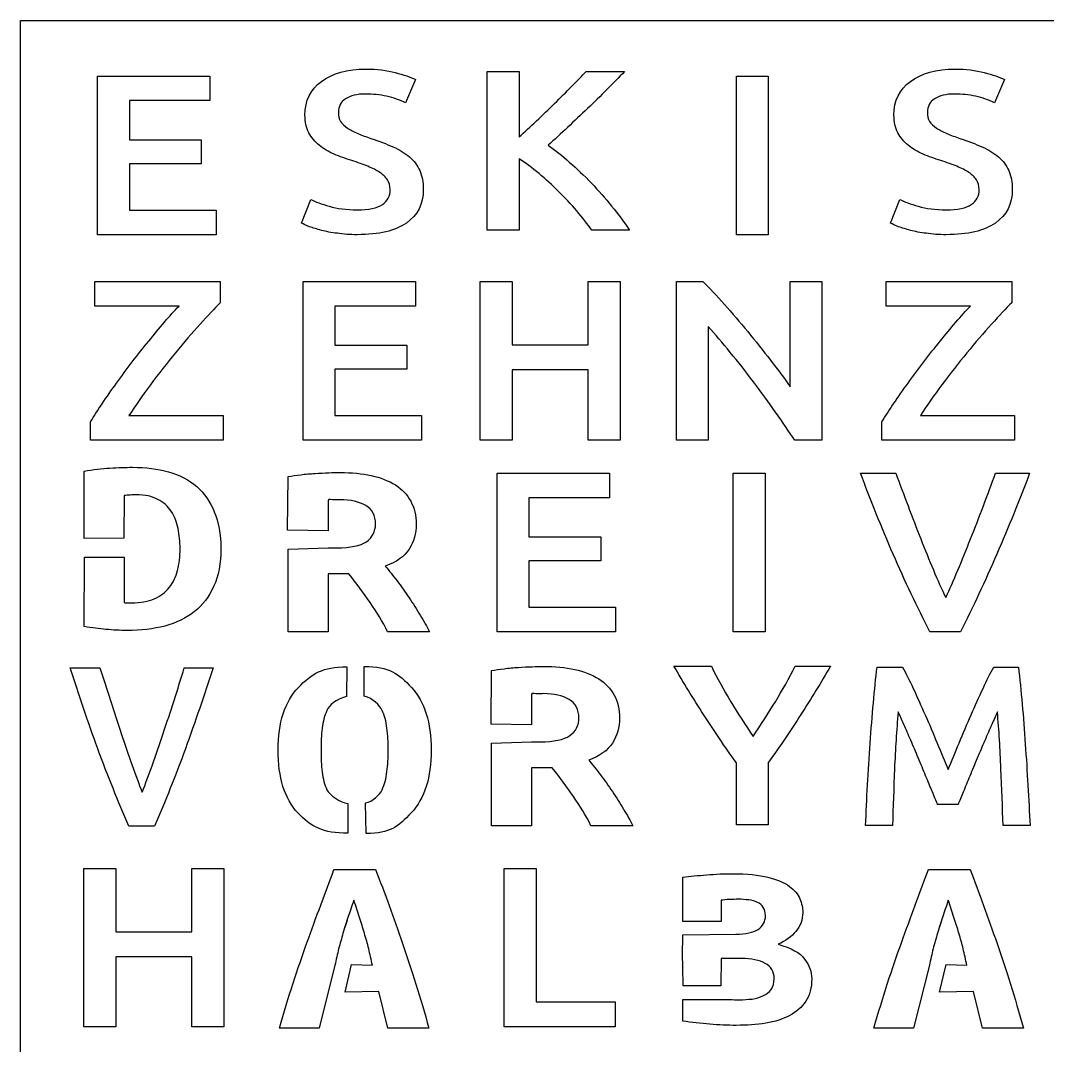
# Model space of a CAD drawing. Extents: x -3 to 1072, y -3 to 1068.
# Drawn here: x -3 to 489.4, y 576.7 to 1068.3 of the extents above; entities that cross this region are included whole.
import ezdxf

# ---------------------------------------------------------------- set-up
doc = ezdxf.new("R2010")
doc.units = 0
doc.layers.add('Ebene_1', color=7, linetype='CONTINUOUS')

msp = doc.modelspace()

# ---------------------------------------------------------------- linework, layer by layer
at = {"layer": 'Ebene_1', "color": 7}
for points in [[(-2.965584, 1068.275446), (1071.657688, 1068.275446), (1071.657688, -3.045266), (-2.965584, -3.045266)], [(33.925285, 965.561325), (33.925285, 1041.580685), (87.861224, 1041.580685), (87.861224, 1029.843206), (49.197034, 1029.843206), (49.197034, 1011.085179), (83.619072, 1011.085179), (83.619072, 999.567105), (49.197034, 999.567105), (49.197034, 977.298804), (90.770129, 977.298804), (90.770129, 965.561325)], [(340.237946, 1041.580685), (355.509695, 1041.580685), (355.509695, 965.561325), (340.237946, 965.561325)], [(158.487491, 977.518196)], [(440.862987, 977.518196)], [(132.489316, 867.076746), (132.489316, 943.096106), (186.425256, 943.096106), (186.425256, 931.358627), (147.761066, 931.358627), (147.761066, 912.600599), (182.183103, 912.600599), (182.183103, 901.082526), (147.761066, 901.082526), (147.761066, 878.814225), (189.33416, 878.814225), (189.33416, 867.076746)], [(269.156806, 943.096106), (284.428555, 943.096106), (284.428555, 867.076746), (269.156806, 867.076746), (269.156806, 900.753438), (232.674294, 900.753438), (232.674294, 867.076746), (217.402545, 867.076746), (217.402545, 943.096106), (232.674294, 943.096106), (232.674294, 912.710295), (269.156806, 912.710295)], [(225.49319, 775.140805), (225.49319, 851.160165), (279.42913, 851.160165), (279.42913, 839.422686), (240.76494, 839.422686), (240.76494, 820.664658), (275.186977, 820.664658), (275.186977, 809.146585), (240.76494, 809.146585), (240.76494, 786.878284), (282.338034, 786.878284), (282.338034, 775.140805)], [(338.737852, 851.160165), (354.009601, 851.160165), (354.009601, 775.140805), (338.737852, 775.140805)], [(348.241743, 724.918657)], [(79.170065, 661.633459), (94.441814, 661.633459), (94.441814, 585.614099), (79.170065, 585.614099), (79.170065, 619.290791), (42.687554, 619.290791), (42.687554, 585.614099), (27.415805, 585.614099), (27.415805, 661.633459), (42.687554, 661.633459), (42.687554, 631.247649), (79.170065, 631.247649)], [(282.040668, 597.57097), (282.040668, 585.614099), (228.953159, 585.614099), (228.953159, 661.633459), (244.224908, 661.633459), (244.224908, 597.57097)]]:
    msp.add_lwpolyline(points, close=True, dxfattribs=at)
for points in [[(236.03505, 1001.905043), (236.03505, 967.789566), (220.763301, 967.789566), (220.763301, 1043.808926), (236.03505, 1043.808926), (236.03505, 1012.435851)], [(268.275409, 1043.808926), (286.577267, 1043.808926)], [(186.364493, 1039.935244), (181.637523, 1028.746245)], [(468.739989, 1039.935244), (464.013019, 1028.746245)], [(131.701328, 971.155824), (136.185889, 982.454519)], [(414.076824, 971.155824), (418.561385, 982.454519)], [(289.001354, 967.789566), (270.941905, 967.789566)], [(73.013593, 931.358627), (32.652542, 931.358627), (32.652542, 943.096106), (92.769904, 943.096106), (92.769904, 932.894372)], [(326.617523, 921.485981), (326.617523, 867.076746), (311.588183, 867.076746), (311.588183, 943.096106), (324.072231, 943.096106)], [(366.008939, 892.635929), (366.008939, 943.096106), (381.159484, 943.096106), (381.159484, 867.076746), (368.190618, 867.076746)], [(452.452743, 931.358627), (412.091692, 931.358627), (412.091692, 943.096106), (472.209053, 943.096106), (472.209053, 932.894372)], [(49.015131, 878.814225), (94.103152, 878.814225), (94.103152, 867.076746), (30.592068, 867.076746), (30.592068, 875.742735)], [(428.45428, 878.814225), (473.542301, 878.814225), (473.542301, 867.076746), (410.031218, 867.076746), (410.031218, 875.742735)], [(46.759436, 840.425289), (46.576646, 819.946499), (27.518428, 819.915647), (27.518428, 852.14742)], [(144.454846, 838.077994), (144.454846, 823.526024), (125.083588, 823.797636), (125.265922, 849.554344)], [(399.743895, 851.160165), (416.591301, 851.160165)], [(464.467023, 851.160165), (480.829611, 851.160165)], [(154.439344, 802.922611), (144.454857, 802.922611), (144.454857, 775.090059), (125.265922, 775.090059), (125.265922, 814.738018), (144.454857, 815.374016)], [(144.454846, 815.37249), (148.667051, 815.37249)], [(27.518428, 777.609536), (27.701217, 810.909706), (46.759436, 810.940557), (46.759436, 789.087938)], [(48.480177, 788.964531), (50.200919, 788.964531)], [(193.12923, 775.090059), (173.004249, 775.090059)], [(447.619617, 775.140805), (432.95389, 775.140805)], [(153.401608, 758.32919), (153.303756, 744.003231)], [(161.792282, 744.220758), (161.830534, 758.437953)], [(310.304779, 758.595349), (328.243024, 758.595349)], [(368.361666, 758.595349), (385.330276, 758.595349)], [(20.854788, 757.879006), (35.093008, 757.879006)], [(75.554137, 757.879006), (89.382624, 757.879006)], [(241.954907, 745.072135), (241.954907, 730.520166), (222.58365, 730.791778), (222.765983, 756.548486)], [(407.680634, 758.159579), (419.884945, 758.159579)], [(463.590982, 758.159579), (475.482361, 758.159579)], [(251.939405, 709.916753), (241.954919, 709.916753), (241.954919, 682.084201), (222.765983, 682.084201), (222.765983, 721.73216), (241.954919, 722.368158)], [(241.954907, 722.366632), (246.167112, 722.366632)], [(355.514004, 712.413319), (355.514004, 682.575989), (340.242255, 682.575989), (340.242255, 712.193927)], [(153.983505, 692.791993), (153.973987, 678.466035)], [(162.674813, 678.357272), (162.44346, 693.118283)], [(446.484084, 692.232257), (436.678912, 692.232257)], [(61.315917, 681.859646), (48.921495, 681.859646)], [(290.629291, 682.084201), (270.50431, 682.084201)], [(415.086669, 682.140219), (402.152186, 682.140219)], [(481.01081, 682.140219), (468.076327, 682.140219)], [(147.303136, 661.095961), (167.232087, 661.095961)], [(432.304157, 661.095961), (452.233219, 661.095961)], [(314.538803, 648.760697), (314.538803, 657.380472)], [(332.864929, 646.365495), (332.98852, 636.133958), (314.52463, 636.20284)], [(314.525027, 629.737841), (340.014954, 630.073236)], [(192.812409, 585.076601), (173.180982, 585.076601), (168.868009, 602.638447), (152.670909, 602.334386), (155.74396, 615.468597)], [(155.74396, 615.468597), (165.744842, 615.164539)], [(342.69205, 618.380079), (332.860791, 618.380079), (332.7372, 605.266594), (314.662791, 605.359259)], [(477.813685, 585.076601), (458.182148, 585.076601), (453.86915, 602.638447), (437.671956, 602.334386), (440.745024, 615.468597)], [(440.745024, 615.468597), (450.745965, 615.164539)], [(147.749309, 615.16506), (140.164407, 585.076601), (121.127831, 585.076601)], [(314.662791, 605.359259), (314.5392, 614.282219)], [(432.750331, 615.16506), (425.165386, 585.076601), (406.128699, 585.076601)], [(314.538803, 588.422324), (314.538803, 598.759452)]]:
    msp.add_lwpolyline(points, dxfattribs=at)
at = {"layer": 'Ebene_1', "color": 1}
for points in [[(236.03505, 1001.905043), (236.03505, 967.789566), (220.763301, 967.789566), (220.763301, 1043.808926), (236.03505, 1043.808926), (236.03505, 1012.435851)], [(236.03505, 1001.905043), (236.03505, 967.789566), (220.763301, 967.789566), (220.763301, 1043.808926), (236.03505, 1043.808926), (236.03505, 1012.435851)], [(268.275409, 1043.808926), (286.577267, 1043.808926)], [(268.275409, 1043.808926), (286.577267, 1043.808926)], [(186.364493, 1039.935244), (181.637523, 1028.746245)], [(186.364493, 1039.935244), (181.637523, 1028.746245)], [(468.739989, 1039.935244), (464.013019, 1028.746245)], [(468.739989, 1039.935244), (464.013019, 1028.746245)], [(131.701328, 971.155824), (136.185889, 982.454519)], [(131.701328, 971.155824), (136.185889, 982.454519)], [(414.076824, 971.155824), (418.561385, 982.454519)], [(414.076824, 971.155824), (418.561385, 982.454519)], [(289.001354, 967.789566), (270.941905, 967.789566)], [(289.001354, 967.789566), (270.941905, 967.789566)], [(73.013593, 931.358627), (32.652542, 931.358627), (32.652542, 943.096106), (92.769904, 943.096106), (92.769904, 932.894372)], [(73.013593, 931.358627), (32.652542, 931.358627), (32.652542, 943.096106), (92.769904, 943.096106), (92.769904, 932.894372)], [(326.617523, 921.485981), (326.617523, 867.076746), (311.588183, 867.076746), (311.588183, 943.096106), (324.072231, 943.096106)], [(326.617523, 921.485981), (326.617523, 867.076746), (311.588183, 867.076746), (311.588183, 943.096106), (324.072231, 943.096106)], [(366.008939, 892.635929), (366.008939, 943.096106), (381.159484, 943.096106), (381.159484, 867.076746), (368.190618, 867.076746)], [(366.008939, 892.635929), (366.008939, 943.096106), (381.159484, 943.096106), (381.159484, 867.076746), (368.190618, 867.076746)], [(452.452743, 931.358627), (412.091692, 931.358627), (412.091692, 943.096106), (472.209053, 943.096106), (472.209053, 932.894372)], [(452.452743, 931.358627), (412.091692, 931.358627), (412.091692, 943.096106), (472.209053, 943.096106), (472.209053, 932.894372)], [(49.015131, 878.814225), (94.103152, 878.814225), (94.103152, 867.076746), (30.592068, 867.076746), (30.592068, 875.742735)], [(49.015131, 878.814225), (94.103152, 878.814225), (94.103152, 867.076746), (30.592068, 867.076746), (30.592068, 875.742735)], [(428.45428, 878.814225), (473.542301, 878.814225), (473.542301, 867.076746), (410.031218, 867.076746), (410.031218, 875.742735)], [(428.45428, 878.814225), (473.542301, 878.814225), (473.542301, 867.076746), (410.031218, 867.076746), (410.031218, 875.742735)], [(46.759436, 840.425289), (46.576646, 819.946499), (27.518428, 819.915647), (27.518428, 852.14742)], [(46.759436, 840.425289), (46.576646, 819.946499), (27.518428, 819.915647), (27.518428, 852.14742)], [(144.454846, 838.077994), (144.454846, 823.526024), (125.083588, 823.797636), (125.265922, 849.554344)], [(144.454846, 838.077994), (144.454846, 823.526024), (125.083588, 823.797636), (125.265922, 849.554344)], [(399.743895, 851.160165), (416.591301, 851.160165)], [(399.743895, 851.160165), (416.591301, 851.160165)], [(464.467023, 851.160165), (480.829611, 851.160165)], [(464.467023, 851.160165), (480.829611, 851.160165)], [(154.439344, 802.922611), (144.454857, 802.922611), (144.454857, 775.090059), (125.265922, 775.090059), (125.265922, 814.738018), (144.454857, 815.374016)], [(154.439344, 802.922611), (144.454857, 802.922611), (144.454857, 775.090059), (125.265922, 775.090059), (125.265922, 814.738018), (144.454857, 815.374016)], [(144.454846, 815.37249), (148.667051, 815.37249)], [(144.454846, 815.37249), (148.667051, 815.37249)], [(27.518428, 777.609536), (27.701217, 810.909706), (46.759436, 810.940557), (46.759436, 789.087938)], [(27.518428, 777.609536), (27.701217, 810.909706), (46.759436, 810.940557), (46.759436, 789.087938)], [(48.480177, 788.964531), (50.200919, 788.964531)], [(48.480177, 788.964531), (50.200919, 788.964531)], [(193.12923, 775.090059), (173.004249, 775.090059)], [(193.12923, 775.090059), (173.004249, 775.090059)], [(447.619617, 775.140805), (432.95389, 775.140805)], [(447.619617, 775.140805), (432.95389, 775.140805)], [(153.401608, 758.32919), (153.303756, 744.003231)], [(153.401608, 758.32919), (153.303756, 744.003231)], [(161.792282, 744.220758), (161.830534, 758.437953)], [(161.792282, 744.220758), (161.830534, 758.437953)], [(310.304779, 758.595349), (328.243024, 758.595349)], [(310.304779, 758.595349), (328.243024, 758.595349)], [(368.361666, 758.595349), (385.330276, 758.595349)], [(368.361666, 758.595349), (385.330276, 758.595349)], [(20.854788, 757.879006), (35.093008, 757.879006)], [(20.854788, 757.879006), (35.093008, 757.879006)], [(75.554137, 757.879006), (89.382624, 757.879006)], [(75.554137, 757.879006), (89.382624, 757.879006)], [(241.954907, 745.072135), (241.954907, 730.520166), (222.58365, 730.791778), (222.765983, 756.548486)], [(241.954907, 745.072135), (241.954907, 730.520166), (222.58365, 730.791778), (222.765983, 756.548486)], [(407.680634, 758.159579), (419.884945, 758.159579)], [(407.680634, 758.159579), (419.884945, 758.159579)], [(463.590982, 758.159579), (475.482361, 758.159579)], [(463.590982, 758.159579), (475.482361, 758.159579)], [(251.939405, 709.916753), (241.954919, 709.916753), (241.954919, 682.084201), (222.765983, 682.084201), (222.765983, 721.73216), (241.954919, 722.368158)], [(251.939405, 709.916753), (241.954919, 709.916753), (241.954919, 682.084201), (222.765983, 682.084201), (222.765983, 721.73216), (241.954919, 722.368158)], [(241.954907, 722.366632), (246.167112, 722.366632)], [(241.954907, 722.366632), (246.167112, 722.366632)], [(355.514004, 712.413319), (355.514004, 682.575989), (340.242255, 682.575989), (340.242255, 712.193927)], [(355.514004, 712.413319), (355.514004, 682.575989), (340.242255, 682.575989), (340.242255, 712.193927)], [(153.983505, 692.791993), (153.973987, 678.466035)], [(153.983505, 692.791993), (153.973987, 678.466035)], [(162.674813, 678.357272), (162.44346, 693.118283)], [(162.674813, 678.357272), (162.44346, 693.118283)], [(446.484084, 692.232257), (436.678912, 692.232257)], [(446.484084, 692.232257), (436.678912, 692.232257)], [(61.315917, 681.859646), (48.921495, 681.859646)], [(61.315917, 681.859646), (48.921495, 681.859646)], [(290.629291, 682.084201), (270.50431, 682.084201)], [(290.629291, 682.084201), (270.50431, 682.084201)], [(415.086669, 682.140219), (402.152186, 682.140219)], [(415.086669, 682.140219), (402.152186, 682.140219)], [(481.01081, 682.140219), (468.076327, 682.140219)], [(481.01081, 682.140219), (468.076327, 682.140219)], [(147.303136, 661.095961), (167.232087, 661.095961)], [(147.303136, 661.095961), (167.232087, 661.095961)], [(432.304157, 661.095961), (452.233219, 661.095961)], [(432.304157, 661.095961), (452.233219, 661.095961)], [(314.538803, 648.760697), (314.538803, 657.380472)], [(314.538803, 648.760697), (314.538803, 657.380472)], [(332.864929, 646.365495), (332.98852, 636.133958), (314.52463, 636.20284)], [(332.864929, 646.365495), (332.98852, 636.133958), (314.52463, 636.20284)], [(153.995672, 638.130022), (151.616109, 630.515772)], [(153.995672, 638.130022), (151.616109, 630.515772)], [(438.996728, 638.130022), (436.617156, 630.515772)], [(438.996728, 638.130022), (436.617156, 630.515772)], [(314.525027, 629.737841), (340.014954, 630.073236)], [(314.525027, 629.737841), (340.014954, 630.073236)], [(192.812409, 585.076601), (173.180982, 585.076601), (168.868009, 602.638447), (152.670909, 602.334386), (155.74396, 615.468597), (165.744842, 615.164539)], [(192.812409, 585.076601), (173.180982, 585.076601), (168.868009, 602.638447), (152.670909, 602.334386), (155.74396, 615.468597), (165.744842, 615.164539)], [(342.69205, 618.380079), (332.860791, 618.380079), (332.7372, 605.266594), (314.662791, 605.359259)], [(342.69205, 618.380079), (332.860791, 618.380079), (332.7372, 605.266594), (314.662791, 605.359259)], [(477.813685, 585.076601), (458.182148, 585.076601), (453.86915, 602.638447), (437.671956, 602.334386), (440.745024, 615.468597)], [(477.813685, 585.076601), (458.182148, 585.076601), (453.86915, 602.638447), (437.671956, 602.334386), (440.745024, 615.468597)], [(440.745024, 615.468597), (450.745965, 615.164539)], [(440.745024, 615.468597), (450.745965, 615.164539)], [(147.749309, 615.16506), (140.164407, 585.076601), (121.127831, 585.076601)], [(147.749309, 615.16506), (140.164407, 585.076601), (121.127831, 585.076601)], [(314.662791, 605.359259), (314.5392, 614.282219)], [(314.662791, 605.359259), (314.5392, 614.282219)], [(432.750331, 615.16506), (425.165386, 585.076601), (406.128699, 585.076601)], [(432.750331, 615.16506), (425.165386, 585.076601), (406.128699, 585.076601)], [(314.538803, 588.422324), (314.538803, 598.759452)], [(314.538803, 588.422324), (314.538803, 598.759452)]]:
    msp.add_lwpolyline(points, dxfattribs=at)
for points in [[(33.925285, 965.561325), (33.925285, 1041.580685), (87.861224, 1041.580685), (87.861224, 1029.843206), (49.197034, 1029.843206), (49.197034, 1011.085179), (83.619072, 1011.085179), (83.619072, 999.567105), (49.197034, 999.567105), (49.197034, 977.298804), (90.770129, 977.298804), (90.770129, 965.561325)], [(33.925285, 965.561325), (33.925285, 1041.580685), (87.861224, 1041.580685), (87.861224, 1029.843206), (49.197034, 1029.843206), (49.197034, 1011.085179), (83.619072, 1011.085179), (83.619072, 999.567105), (49.197034, 999.567105), (49.197034, 977.298804), (90.770129, 977.298804), (90.770129, 965.561325)], [(340.237946, 1041.580685), (355.509695, 1041.580685), (355.509695, 965.561325), (340.237946, 965.561325)], [(340.237946, 1041.580685), (355.509695, 1041.580685), (355.509695, 965.561325), (340.237946, 965.561325)], [(158.487491, 977.518196)], [(158.487491, 977.518196)], [(440.862987, 977.518196)], [(440.862987, 977.518196)], [(132.489316, 867.076746), (132.489316, 943.096106), (186.425256, 943.096106), (186.425256, 931.358627), (147.761066, 931.358627), (147.761066, 912.600599), (182.183103, 912.600599), (182.183103, 901.082526), (147.761066, 901.082526), (147.761066, 878.814225), (189.33416, 878.814225), (189.33416, 867.076746)], [(132.489316, 867.076746), (132.489316, 943.096106), (186.425256, 943.096106), (186.425256, 931.358627), (147.761066, 931.358627), (147.761066, 912.600599), (182.183103, 912.600599), (182.183103, 901.082526), (147.761066, 901.082526), (147.761066, 878.814225), (189.33416, 878.814225), (189.33416, 867.076746)], [(269.156806, 943.096106), (284.428555, 943.096106), (284.428555, 867.076746), (269.156806, 867.076746), (269.156806, 900.753438), (232.674294, 900.753438), (232.674294, 867.076746), (217.402545, 867.076746), (217.402545, 943.096106), (232.674294, 943.096106), (232.674294, 912.710295), (269.156806, 912.710295)], [(269.156806, 943.096106), (284.428555, 943.096106), (284.428555, 867.076746), (269.156806, 867.076746), (269.156806, 900.753438), (232.674294, 900.753438), (232.674294, 867.076746), (217.402545, 867.076746), (217.402545, 943.096106), (232.674294, 943.096106), (232.674294, 912.710295), (269.156806, 912.710295)], [(225.49319, 775.140805), (225.49319, 851.160165), (279.42913, 851.160165), (279.42913, 839.422686), (240.76494, 839.422686), (240.76494, 820.664658), (275.186977, 820.664658), (275.186977, 809.146585), (240.76494, 809.146585), (240.76494, 786.878284), (282.338034, 786.878284), (282.338034, 775.140805)], [(225.49319, 775.140805), (225.49319, 851.160165), (279.42913, 851.160165), (279.42913, 839.422686), (240.76494, 839.422686), (240.76494, 820.664658), (275.186977, 820.664658), (275.186977, 809.146585), (240.76494, 809.146585), (240.76494, 786.878284), (282.338034, 786.878284), (282.338034, 775.140805)], [(338.737852, 851.160165), (354.009601, 851.160165), (354.009601, 775.140805), (338.737852, 775.140805)], [(338.737852, 851.160165), (354.009601, 851.160165), (354.009601, 775.140805), (338.737852, 775.140805)], [(348.241743, 724.918657)], [(348.241743, 724.918657)], [(79.170065, 661.633459), (94.441814, 661.633459), (94.441814, 585.614099), (79.170065, 585.614099), (79.170065, 619.290791), (42.687554, 619.290791), (42.687554, 585.614099), (27.415805, 585.614099), (27.415805, 661.633459), (42.687554, 661.633459), (42.687554, 631.247649), (79.170065, 631.247649)], [(79.170065, 661.633459), (94.441814, 661.633459), (94.441814, 585.614099), (79.170065, 585.614099), (79.170065, 619.290791), (42.687554, 619.290791), (42.687554, 585.614099), (27.415805, 585.614099), (27.415805, 661.633459), (42.687554, 661.633459), (42.687554, 631.247649), (79.170065, 631.247649)], [(282.040668, 597.57097), (282.040668, 585.614099), (228.953159, 585.614099), (228.953159, 661.633459), (244.224908, 661.633459), (244.224908, 597.57097)], [(282.040668, 597.57097), (282.040668, 585.614099), (228.953159, 585.614099), (228.953159, 661.633459), (244.224908, 661.633459), (244.224908, 597.57097)]]:
    msp.add_lwpolyline(points, close=True, dxfattribs=at)
at = {"layer": 'Ebene_1', "color": 7}
for points in [[(141.276472, 1039.057675), (146.528661, 1043.006734), (153.679718, 1044.981263), (162.729644, 1044.981263)], [(162.729644, 1044.981263), (167.981832, 1044.981263), (172.627999, 1044.432783), (176.668145, 1043.335822)], [(261.245556, 1036.678682), (263.831249, 1039.311387), (266.174533, 1041.688136), (268.275409, 1043.808926)], [(286.577267, 1043.808926), (283.910771, 1041.029959), (281.082669, 1038.141296), (278.092962, 1035.142937)], [(423.651968, 1039.057675), (428.904157, 1043.006734), (436.055214, 1044.981263), (445.10514, 1044.981263)], [(445.10514, 1044.981263), (450.357328, 1044.981263), (455.003496, 1044.432783), (459.043641, 1043.335822)], [(133.398189, 1022.932354), (133.398189, 1029.80664), (136.024283, 1035.181748), (141.276472, 1039.057675)], [(176.668145, 1043.335822), (180.789093, 1042.311992), (184.021209, 1041.178466), (186.364493, 1039.935244)], [(415.773685, 1022.932354), (415.773685, 1029.80664), (418.399779, 1035.181748), (423.651968, 1039.057675)], [(459.043641, 1043.335822), (463.164589, 1042.311992), (466.396705, 1041.178466), (468.739989, 1039.935244)], [(253.00366, 1028.451477), (255.912564, 1031.303575), (258.659863, 1034.045976), (261.245556, 1036.678682)], [(278.092962, 1035.142937), (275.103254, 1032.144578), (272.032744, 1029.109653), (268.881431, 1026.038163)], [(152.790886, 1030.720774), (150.528405, 1029.185029), (149.397164, 1027.027673), (149.397164, 1024.248706)], [(162.487235, 1033.024392), (158.366287, 1033.024392), (155.13417, 1032.256519), (152.790886, 1030.720774)], [(172.547197, 1031.927431), (169.31508, 1032.658738), (165.96176, 1033.024392), (162.487235, 1033.024392)], [(181.637523, 1028.746245), (178.890225, 1030.135729), (175.860116, 1031.196124), (172.547197, 1031.927431)], [(435.166382, 1030.720774), (432.903901, 1029.185029), (431.77266, 1027.027673), (431.77266, 1024.248706)], [(444.862731, 1033.024392), (440.741783, 1033.024392), (437.509667, 1032.256519), (435.166382, 1030.720774)], [(454.922693, 1031.927431), (451.690576, 1032.658738), (448.337256, 1033.024392), (444.862731, 1033.024392)], [(464.013019, 1028.746245), (461.265721, 1030.135729), (458.235612, 1031.196124), (454.922693, 1031.927431)], [(149.397164, 1024.248706), (149.397164, 1022.5667), (149.760777, 1021.104086), (150.488003, 1019.860864)], [(244.39815, 1020.114576), (247.307055, 1022.893543), (250.175558, 1025.67251), (253.00366, 1028.451477)], [(268.881431, 1026.038163), (265.730117, 1023.039804), (262.538403, 1020.041445), (259.306286, 1017.043086)], [(431.77266, 1024.248706), (431.77266, 1022.5667), (432.136273, 1021.104086), (432.8635, 1019.860864)], [(135.216254, 1014.485757), (134.004211, 1016.825939), (133.398189, 1019.641472), (133.398189, 1022.932354)], [(150.488003, 1019.860864), (151.296032, 1018.690772), (152.386872, 1017.630377), (153.760521, 1016.679678)], [(236.03505, 1012.435851), (238.701546, 1014.849165), (241.489246, 1017.40874), (244.39815, 1020.114576)], [(417.59175, 1014.485757), (416.379707, 1016.825939), (415.773685, 1019.641472), (415.773685, 1022.932354)], [(432.8635, 1019.860864), (433.671529, 1018.690772), (434.762368, 1017.630377), (436.136017, 1016.679678)], [(140.185633, 1008.452473), (138.16556, 1010.134479), (136.509101, 1012.145574), (135.216254, 1014.485757)], [(153.760521, 1016.679678), (155.214973, 1015.728979), (156.871433, 1014.85141), (158.7299, 1014.046972)], [(259.306286, 1017.043086), (256.154973, 1014.044727), (253.044061, 1011.192629), (249.973551, 1008.486793)], [(422.561129, 1008.452473), (420.541056, 1010.134479), (418.884597, 1012.145574), (417.59175, 1014.485757)], [(436.136017, 1016.679678), (437.590469, 1015.728979), (439.246929, 1014.85141), (441.105396, 1014.046972)], [(158.7299, 1014.046972), (160.66917, 1013.242534), (162.770045, 1012.474662), (165.032526, 1011.743355)], [(165.032526, 1011.743355), (168.991869, 1010.427002), (172.506795, 1009.074084), (175.577306, 1007.6846)], [(441.105396, 1014.046972), (443.044666, 1013.242534), (445.145541, 1012.474662), (447.408022, 1011.743355)], [(447.408022, 1011.743355), (451.367365, 1010.427002), (454.882291, 1009.074084), (457.952802, 1007.6846)], [(147.33669, 1004.17434), (144.670194, 1005.344422), (142.286509, 1006.770467), (140.185633, 1008.452473)], [(175.577306, 1007.6846), (178.728619, 1006.368257), (181.354713, 1004.759386), (183.455589, 1002.857987)], [(249.973551, 1008.486793), (253.367273, 1006.146619), (256.801396, 1003.404222), (260.275921, 1000.259602)], [(429.712186, 1004.17434), (427.04569, 1005.344422), (424.662005, 1006.770467), (422.561129, 1008.452473)], [(457.952802, 1007.6846), (461.104115, 1006.368257), (463.730209, 1004.759386), (465.831085, 1002.857987)], [(155.820995, 1001.10285), (152.912091, 1002.053549), (150.083989, 1003.077379), (147.33669, 1004.17434)], [(163.578074, 998.360449), (161.315593, 999.311148), (158.7299, 1000.225282), (155.820995, 1001.10285)], [(183.455589, 1002.857987), (185.637267, 1001.02972), (187.293727, 998.835798), (188.424967, 996.276223)], [(245.610194, 994.884494), (242.378078, 997.590331), (239.186363, 999.930513), (236.03505, 1001.905043)], [(260.275921, 1000.259602), (263.831249, 997.188112), (267.305774, 993.860664), (270.699496, 990.27726)], [(438.196491, 1001.10285), (435.287587, 1002.053549), (432.459485, 1003.077379), (429.712186, 1004.17434)], [(445.95357, 998.360449), (443.691089, 999.311148), (441.105396, 1000.225282), (438.196491, 1001.10285)], [(465.831085, 1002.857987), (468.012763, 1001.02972), (469.669223, 998.835798), (470.800464, 996.276223)], [(169.274679, 995.398655), (167.739424, 996.495615), (165.840555, 997.48288), (163.578074, 998.360449)], [(172.91081, 991.888381), (172.102781, 993.204733), (170.890737, 994.374825), (169.274679, 995.398655)], [(188.424967, 996.276223), (189.556208, 993.789779), (190.121828, 990.754855), (190.121828, 987.17145)], [(254.94293, 986.328201), (251.953222, 989.32656), (248.84231, 992.178658), (245.610194, 994.884494)], [(451.650175, 995.398655), (450.11492, 996.495615), (448.216052, 997.48288), (445.95357, 998.360449)], [(455.286306, 991.888381), (454.478277, 993.204733), (453.266233, 994.374825), (451.650175, 995.398655)], [(470.800464, 996.276223), (471.931704, 993.789779), (472.497325, 990.754855), (472.497325, 987.17145)], [(174.244058, 987.17145), (174.244058, 988.999718), (173.799642, 990.572028), (172.91081, 991.888381)], [(270.699496, 990.27726), (274.093218, 986.766986), (277.325334, 983.073885), (280.395845, 979.197957)], [(456.619554, 987.17145), (456.619554, 988.999718), (456.175138, 990.572028), (455.286306, 991.888381)], [(170.486722, 980.041206), (172.991613, 981.723212), (174.244058, 984.09996), (174.244058, 987.17145)], [(190.121828, 987.17145), (190.121828, 980.297163), (187.414931, 974.958621), (182.001136, 971.155824)], [(263.669643, 977.004036), (260.922345, 980.221787), (258.01344, 983.329842), (254.94293, 986.328201)], [(452.862219, 980.041206), (455.367109, 981.723212), (456.619554, 984.09996), (456.619554, 987.17145)], [(472.497325, 987.17145), (472.497325, 980.297163), (469.790427, 974.958621), (464.376633, 971.155824)], [(136.185889, 982.454519), (138.367568, 981.357558), (141.316874, 980.260598), (145.033807, 979.163637)], [(158.487491, 977.518196), (163.982089, 977.518196), (167.981832, 978.359199), (170.486722, 980.041206)], [(418.561385, 982.454519), (420.743064, 981.357558), (423.69237, 980.260598), (427.409303, 979.163637)], [(440.862987, 977.518196), (446.357585, 977.518196), (450.357328, 978.359199), (452.862219, 980.041206)], [(145.033807, 979.163637), (148.750741, 978.066676), (153.235302, 977.518196), (158.487491, 977.518196)], [(270.941905, 967.789566), (268.841029, 970.714795), (266.416942, 973.786284), (263.669643, 977.004036)], [(280.395845, 979.197957), (283.547158, 975.39516), (286.415661, 971.592363), (289.001354, 967.789566)], [(427.409303, 979.163637), (431.126237, 978.066676), (435.610798, 977.518196), (440.862987, 977.518196)], [(135.579867, 969.400687), (133.963809, 970.058864), (132.670963, 970.643909), (131.701328, 971.155824)], [(182.001136, 971.155824), (176.668145, 967.426158), (168.830263, 965.561325), (158.487491, 965.561325)], [(417.955364, 969.400687), (416.339305, 970.058864), (415.046459, 970.643909), (414.076824, 971.155824)], [(464.376633, 971.155824), (459.043641, 967.426158), (451.205759, 965.561325), (440.862987, 965.561325)], [(141.276472, 967.64555), (139.094794, 968.230596), (137.195926, 968.815641), (135.579867, 969.400687)], [(148.912347, 966.219501), (146.084245, 966.585155), (143.538954, 967.060504), (141.276472, 967.64555)], [(158.487491, 965.561325), (155.012966, 965.561325), (151.821251, 965.780717), (148.912347, 966.219501)], [(423.651968, 967.64555), (421.47029, 968.230596), (419.571422, 968.815641), (417.955364, 969.400687)], [(431.287843, 966.219501), (428.459741, 966.585155), (425.91445, 967.060504), (423.651968, 967.64555)], [(440.862987, 965.561325), (437.388462, 965.561325), (434.196747, 965.780717), (431.287843, 966.219501)], [(324.072231, 943.096106), (327.304348, 940.024616), (330.778873, 936.36808), (334.495806, 932.126499)], [(65.983741, 923.570206), (68.488631, 926.495434), (70.831915, 929.091575), (73.013593, 931.358627)], [(92.769904, 932.894372), (90.103408, 930.261666), (86.871292, 926.824523), (83.073555, 922.582941)], [(334.495806, 932.126499), (338.21274, 927.958049), (341.929673, 923.606771), (345.646607, 919.072667)], [(445.42289, 923.570206), (447.92778, 926.495434), (450.271065, 929.091575), (452.452743, 931.358627)], [(472.209053, 932.894372), (469.542557, 930.261666), (466.310441, 926.824523), (462.512705, 922.582941)], [(58.46907, 914.465432), (61.054763, 917.683184), (63.559653, 920.718108), (65.983741, 923.570206)], [(83.073555, 922.582941), (79.275819, 918.414491), (75.356878, 913.843821), (71.316732, 908.870933)], [(337.283506, 909.090325), (333.566573, 913.69756), (330.011245, 917.829445), (326.617523, 921.485981)], [(437.90822, 914.465432), (440.493913, 917.683184), (442.998803, 920.718108), (445.42289, 923.570206)], [(462.512705, 922.582941), (458.714968, 918.414491), (454.796027, 913.843821), (450.755882, 908.870933)], [(345.646607, 919.072667), (349.444344, 914.538563), (353.080474, 909.967898), (356.554999, 905.360673)], [(50.590787, 904.5928), (53.257283, 908.029935), (55.883377, 911.320812), (58.46907, 914.465432)], [(430.029937, 904.5928), (432.696433, 908.029935), (435.322527, 911.320812), (437.90822, 914.465432)], [(71.316732, 908.870933), (67.276587, 903.971185), (63.276843, 898.888605), (59.317501, 893.623194)], [(348.434307, 894.939546), (344.798177, 899.839304), (341.081243, 904.55623), (337.283506, 909.090325)], [(450.755882, 908.870933), (446.715737, 903.971185), (442.715993, 898.888605), (438.756651, 893.623194)], [(43.076117, 894.391066), (45.500204, 897.755079), (48.005094, 901.155657), (50.590787, 904.5928)], [(356.554999, 905.360673), (360.110327, 900.826569), (363.26164, 896.584987), (366.008939, 892.635929)], [(422.515267, 894.391066), (424.939354, 897.755079), (427.444244, 901.155657), (430.029937, 904.5928)], [(36.167469, 884.51842), (38.349147, 887.736171), (40.65203, 891.027053), (43.076117, 894.391066)], [(59.317501, 893.623194), (55.438961, 888.430913), (52.004838, 883.49459), (49.015131, 878.814225)], [(358.979086, 880.459666), (355.585364, 885.286293), (352.070438, 890.11292), (348.434307, 894.939546)], [(415.606618, 884.51842), (417.788297, 887.736171), (420.091179, 891.027053), (422.515267, 894.391066)], [(438.756651, 893.623194), (434.878111, 888.430913), (431.443988, 883.49459), (428.45428, 878.814225)], [(30.592068, 875.742735), (32.208126, 878.448571), (34.066593, 881.3738), (36.167469, 884.51842)], [(410.031218, 875.742735), (411.647276, 878.448571), (413.505743, 881.3738), (415.606618, 884.51842)], [(368.190618, 867.076746), (365.443319, 871.245196), (362.372808, 875.70617), (358.979086, 880.459666)], [(27.518428, 852.14742), (31.898497, 852.887862), (36.017847, 853.381491), (39.876481, 853.628305)], [(39.876481, 853.628305), (43.735115, 853.875119), (47.333029, 853.998526), (50.670224, 853.998526)], [(50.670224, 853.998526), (57.031755, 853.998526), (62.819704, 853.258084), (68.034071, 851.777199)], [(68.034071, 851.777199), (73.352727, 850.296313), (77.837085, 847.951579), (81.487142, 844.742994)], [(125.265922, 849.554344), (127.138013, 849.879973), (129.166112, 850.164707), (131.350219, 850.408852)], [(131.350219, 850.408852), (133.638331, 850.735396), (135.92644, 850.936816), (138.214553, 851.019215)], [(138.214553, 851.019215), (140.502666, 851.180961), (142.686772, 851.303034), (144.766873, 851.385433)], [(144.766873, 851.385433), (146.846973, 851.467832), (148.667063, 851.507505), (150.227139, 851.507505)], [(150.227139, 851.507505), (155.739406, 851.507505), (160.731649, 851.019215), (165.203869, 850.042634)], [(165.203869, 850.042634), (169.676088, 849.066053), (173.524273, 847.560593), (176.748431, 845.525948)], [(415.379258, 812.327771), (409.803857, 825.271898), (404.59207, 838.216029), (399.743895, 851.160165)], [(416.591301, 851.160165), (418.530571, 846.041015), (420.510242, 840.812169), (422.530315, 835.473627)], [(458.649213, 835.473627), (460.669286, 840.812169), (462.608556, 846.041015), (464.467023, 851.160165)], [(480.829611, 851.160165), (475.900634, 838.216029), (470.648445, 825.271898), (465.073044, 812.327771)], [(81.487142, 844.742994), (85.137198, 841.616784), (87.952957, 837.585383), (89.934419, 832.649099)], [(176.748431, 845.525948), (179.97259, 843.491303), (182.416706, 840.887189), (184.080789, 837.713302)], [(49.575195, 840.672103), (48.53232, 840.672103), (47.593733, 840.588803), (46.759436, 840.425289)], [(52.390954, 840.79551), (51.556656, 840.79551), (50.61807, 840.755403), (49.575195, 840.672103)], [(62.871834, 838.574182), (60.160364, 840.055067), (56.666734, 840.79551), (52.390954, 840.79551)], [(69.285508, 832.897456), (67.721197, 835.283224), (65.583305, 837.175671), (62.871834, 838.574182)], [(147.574998, 838.322139), (146.534946, 838.322139), (144.454846, 838.954475), (144.454846, 838.077994)], [(150.227127, 838.444212), (149.49909, 838.444212), (148.61505, 838.404538), (147.574998, 838.322139)], [(162.551728, 835.636542), (159.431576, 837.50822), (155.323377, 838.444212), (150.227127, 838.444212)], [(184.080789, 837.713302), (185.848874, 834.620898), (186.732918, 830.95872), (186.732918, 826.726768)], [(72.57056, 824.629181), (71.944835, 827.755391), (70.849818, 830.511688), (69.285508, 832.897456)], [(89.934419, 832.649099), (92.020165, 827.79519), (93.06304, 821.912682), (93.06304, 815.001885)], [(167.231956, 826.847315), (167.231956, 830.835121), (165.67188, 833.764864), (162.551728, 835.636542)], [(422.530315, 835.473627), (424.550387, 830.135085), (426.57046, 824.869674), (428.590533, 819.677394)], [(452.467791, 819.677394), (454.568667, 824.869674), (456.629141, 830.135085), (458.649213, 835.473627)], [(73.509146, 815.003427), (73.509146, 818.294386), (73.196284, 821.50297), (72.57056, 824.629181)], [(162.863743, 818.302233), (165.775886, 820.336878), (167.231956, 823.185137), (167.231956, 826.847315)], [(186.732918, 826.726768), (186.732918, 822.332154), (185.588864, 818.344348), (183.300751, 814.763653)], [(148.667051, 815.37249), (155.21937, 815.37249), (159.9516, 816.349071), (162.863743, 818.302233)], [(428.590533, 819.677394), (430.610605, 814.558253), (432.630678, 809.585369), (434.650751, 804.758742)], [(446.407573, 804.649046), (448.427646, 809.475673), (450.447718, 814.485122), (452.467791, 819.677394)], [(72.257698, 804.513825), (73.091995, 807.722409), (73.509146, 811.21884), (73.509146, 815.003427)], [(93.06304, 815.001885), (93.06304, 807.926648), (91.91588, 801.8797), (89.621556, 796.861042)], [(183.300751, 814.763653), (181.012638, 811.182959), (177.216454, 808.456467), (171.912196, 806.584789)], [(432.95389, 775.140805), (426.893672, 786.98798), (421.035461, 799.383635), (415.379258, 812.327771)], [(465.073044, 812.327771), (459.497644, 799.383635), (453.679835, 786.98798), (447.619617, 775.140805)], [(68.346921, 796.368956), (70.224094, 798.672658), (71.527685, 801.387614), (72.257698, 804.513825)], [(164.579838, 789.128408), (161.459686, 793.685683), (158.07952, 798.283853), (154.439344, 802.922611)], [(171.912196, 806.584789), (173.680281, 804.468966), (175.552372, 802.108692), (177.528469, 799.504579)], [(434.650751, 804.758742), (436.670823, 799.932115), (438.650494, 795.507707), (440.589764, 791.485518)], [(440.589764, 791.485518), (442.448231, 795.507707), (444.387501, 799.89555), (446.407573, 804.649046)], [(177.528469, 799.504579), (179.504567, 796.981643), (181.42866, 794.296046), (183.300751, 791.447787)], [(61.151093, 790.939044), (64.175425, 792.255489), (66.574037, 794.065254), (68.346921, 796.368956)], [(89.621556, 796.861042), (87.431522, 791.924758), (84.355043, 787.893357), (80.392124, 784.767147)], [(46.759436, 789.087938), (47.280871, 789.004638), (47.854453, 788.964531), (48.480177, 788.964531)], [(50.200919, 788.964531), (54.580988, 788.964531), (58.231045, 789.622599), (61.151093, 790.939044)], [(173.004249, 775.090059), (170.612134, 779.972963), (167.803997, 784.652311), (164.579838, 789.128408)], [(183.300751, 791.447787), (185.172842, 788.680706), (186.940927, 785.873037), (188.605009, 783.024778)], [(80.392124, 784.767147), (76.429205, 781.640937), (71.684127, 779.337235), (66.156898, 777.85635)], [(188.605009, 783.024778), (190.373094, 780.257697), (191.881169, 777.612994), (193.12923, 775.090059)], [(37.999308, 776.252058), (34.766398, 776.498872), (31.272773, 776.951467), (27.518428, 777.609536)], [(48.167327, 775.758429), (44.725844, 775.758429), (41.336503, 775.921944), (37.999308, 776.252058)], [(66.156898, 777.85635), (60.733954, 776.457839), (54.737431, 775.758429), (48.167327, 775.758429)], [(130.225905, 748.354064), (136.697272, 755.149269), (141.884766, 758.32919), (153.401608, 758.32919)], [(161.830534, 758.437953), (173.786114, 758.437953), (178.267589, 755.149269), (184.519589, 748.354064)], [(235.714615, 758.013357), (238.002727, 758.175103), (240.186834, 758.297176), (242.266934, 758.379575)], [(242.266934, 758.379575), (244.347034, 758.461974), (246.167124, 758.501647), (247.7272, 758.501647)], [(247.7272, 758.501647), (253.239468, 758.501647), (258.231711, 758.013357), (262.70393, 757.036776)], [(324.485689, 735.449479), (319.556711, 743.128204), (314.829742, 750.843494), (310.304779, 758.595349)], [(328.243024, 758.595349), (331.071125, 752.891153), (334.182037, 747.223523), (337.575759, 741.592459)], [(358.907726, 741.592459), (362.382251, 747.223523), (365.533565, 752.891153), (368.361666, 758.595349)], [(385.330276, 758.595349), (380.805314, 750.843494), (376.078344, 743.128204), (371.149366, 735.449479)], [(34.068676, 719.046612), (29.356747, 731.990739), (24.952118, 744.93487), (20.854788, 757.879006)], [(35.093008, 757.879006), (36.73194, 752.759856), (38.405016, 747.53101), (40.112237, 742.192468)], [(70.637342, 742.192468), (72.344563, 747.53101), (73.983494, 752.759856), (75.554137, 757.879006)], [(89.382624, 757.879006), (85.217006, 744.93487), (80.778232, 731.990739), (76.066304, 719.046612)], [(222.765983, 756.548486), (224.638075, 756.874114), (226.666174, 757.158849), (228.85028, 757.402994)], [(228.85028, 757.402994), (231.138393, 757.729538), (233.426502, 757.930958), (235.714615, 758.013357)], [(262.70393, 757.036776), (267.176149, 756.060195), (271.024334, 754.554735), (274.248493, 752.52009)], [(405.907359, 740.937296), (406.46368, 747.153407), (407.054772, 752.894168), (407.680634, 758.159579)], [(419.884945, 758.159579), (421.41483, 755.380612), (423.118566, 751.980034), (424.996152, 747.957845)], [(458.479775, 747.957845), (460.357361, 751.980034), (462.061097, 755.380612), (463.590982, 758.159579)], [(475.482361, 758.159579), (476.108224, 752.601645), (476.699316, 746.678057), (477.255637, 740.388816)], [(120.518852, 718.397612), (120.518852, 731.65645), (123.754538, 741.64183), (130.225905, 748.354064)], [(184.519589, 748.354064), (190.771589, 741.64183), (193.897589, 731.65645), (193.897589, 718.397612)], [(274.248493, 752.52009), (277.472651, 750.485445), (279.916768, 747.881331), (281.58085, 744.707444)], [(153.303756, 744.003231), (147.956943, 742.920573), (145.088126, 739.777321), (143.881602, 737.291308)], [(170.370157, 737.415609), (169.273314, 739.818651), (166.05149, 743.138099), (161.792282, 744.220758)], [(245.075059, 745.316281), (244.035007, 745.316281), (241.954907, 745.948617), (241.954907, 745.072135)], [(247.727188, 745.438353), (246.999152, 745.438353), (246.115111, 745.39868), (245.075059, 745.316281)], [(260.051789, 742.630683), (256.931637, 744.502362), (252.823438, 745.438353), (247.727188, 745.438353)], [(281.58085, 744.707444), (283.348935, 741.615039), (284.23298, 737.952862), (284.23298, 733.72091)], [(424.996152, 747.957845), (426.873739, 743.935656), (428.786095, 739.694074), (430.733222, 735.233101)], [(452.742705, 735.233101), (454.689832, 739.694074), (456.602188, 743.935656), (458.479775, 747.957845)], [(40.112237, 742.192468), (41.819458, 736.853926), (43.526678, 731.588515), (45.233899, 726.396235)], [(65.413247, 726.396235), (67.188756, 731.588515), (68.930121, 736.853926), (70.637342, 742.192468)], [(264.732017, 733.841456), (264.732017, 737.829263), (263.171941, 740.759005), (260.051789, 742.630683)], [(337.575759, 741.592459), (340.969481, 735.961394), (344.524809, 730.40346), (348.241743, 724.918657)], [(348.241743, 724.918657), (351.877874, 730.40346), (355.433201, 735.961394), (358.907726, 741.592459)], [(404.342703, 721.630789), (404.829485, 728.285683), (405.351037, 734.721186), (405.907359, 740.937296)], [(477.255637, 740.388816), (477.811959, 734.172706), (478.298741, 727.773768), (478.715982, 721.192005)], [(143.881602, 737.291308), (142.784758, 734.888266), (142.016971, 732.070682), (141.578233, 728.838865)], [(172.673526, 728.838865), (172.344473, 732.153652), (171.576682, 735.012567), (170.370157, 737.415609)], [(260.363804, 725.296374), (263.275948, 727.33102), (264.732017, 730.179278), (264.732017, 733.841456)], [(284.23298, 733.72091), (284.23298, 729.326296), (283.088925, 725.33849), (280.800812, 721.757795)], [(340.242255, 712.193927), (334.666855, 720.018904), (329.414666, 727.770754), (324.485689, 735.449479)], [(371.149366, 735.449479), (366.301192, 727.843885), (361.089405, 720.165165), (355.514004, 712.413319)], [(417.798738, 736.65915), (417.033796, 727.883465), (416.442704, 718.815261), (416.025462, 709.454539)], [(420.510807, 730.625866), (419.467704, 733.03918), (418.563681, 735.050274), (417.798738, 736.65915)], [(430.733222, 735.233101), (432.680348, 730.845258), (434.592705, 726.34772), (436.470291, 721.740485)], [(447.005636, 721.740485), (448.883222, 726.34772), (450.795579, 730.845258), (452.742705, 735.233101)], [(465.364258, 736.65915), (464.599315, 734.977143), (463.695292, 732.966049), (462.652189, 730.625866)], [(467.033223, 709.454539), (466.685522, 718.815261), (466.1292, 727.883465), (465.364258, 736.65915)], [(141.578233, 728.838865), (141.24918, 725.607049), (141.084654, 722.126631), (141.084654, 718.397612)], [(173.331631, 718.397612), (173.331631, 722.126631), (173.112276, 725.607049), (172.673526, 728.838865)], [(423.848739, 723.056838), (422.666555, 725.762674), (421.553911, 728.285683), (420.510807, 730.625866)], [(462.652189, 730.625866), (461.609085, 728.285683), (460.496441, 725.726109), (459.314257, 722.947142)], [(45.233899, 726.396235), (46.94112, 721.277094), (48.64834, 716.30421), (50.355561, 711.477583)], [(60.291585, 711.367887), (61.998806, 716.194514), (63.706026, 721.203963), (65.413247, 726.396235)], [(246.167112, 722.366632), (252.719432, 722.366632), (257.451661, 723.343213), (260.363804, 725.296374)], [(48.921495, 681.859646), (43.799834, 693.706821), (38.848894, 706.102476), (34.068676, 719.046612)], [(76.066304, 719.046612), (71.354375, 706.102476), (66.437579, 693.706821), (61.315917, 681.859646)], [(280.800812, 721.757795), (278.512699, 718.177101), (274.716516, 715.450609), (269.412257, 713.578931)], [(403.090979, 701.666118), (403.508221, 708.394144), (403.925462, 715.049034), (404.342703, 721.630789)], [(427.39529, 714.610254), (426.213107, 717.535483), (425.030923, 720.35101), (423.848739, 723.056838)], [(436.470291, 721.740485), (438.417417, 717.20639), (440.190693, 713.001379), (441.790119, 709.125451)], [(441.790119, 709.125451), (443.389544, 713.001379), (445.12805, 717.20639), (447.005636, 721.740485)], [(459.314257, 722.947142), (458.132073, 720.241314), (456.915119, 717.425787), (455.663395, 714.500558)], [(478.715982, 721.192005), (479.202764, 714.68338), (479.620005, 708.101621), (479.967707, 701.446726)], [(129.896852, 688.31686), (123.644852, 695.112065), (120.518852, 705.138775), (120.518852, 718.397612)], [(141.084654, 718.397612), (141.084654, 714.668594), (141.24918, 711.146846), (141.578233, 707.832059)], [(172.673526, 707.95636), (173.112264, 711.188176), (173.331631, 714.668594), (173.331631, 718.397612)], [(193.897589, 718.397612), (193.897589, 705.138775), (190.716748, 695.112065), (184.355063, 688.31686)], [(430.941842, 706.053961), (429.829199, 708.832928), (428.647015, 711.685026), (427.39529, 714.610254)], [(455.663395, 714.500558), (454.481211, 711.57533), (453.299027, 708.723232), (452.116843, 705.944265)], [(50.355561, 711.477583), (52.062781, 706.650956), (53.735858, 702.226548), (55.374789, 698.204359)], [(55.374789, 698.204359), (56.945432, 702.226548), (58.584364, 706.614391), (60.291585, 711.367887)], [(262.0799, 696.122549), (258.959748, 700.679825), (255.579582, 705.277994), (251.939405, 709.916753)], [(269.412257, 713.578931), (271.180342, 711.463108), (273.052433, 709.102834), (275.028531, 706.49872)], [(416.025462, 709.454539), (415.677761, 700.093808), (415.36483, 690.989035), (415.086669, 682.140219)], [(468.076327, 682.140219), (467.798166, 690.989035), (467.450465, 700.093808), (467.033223, 709.454539)], [(141.578233, 707.832059), (142.016971, 704.600243), (142.784758, 701.782658), (143.881602, 699.379616)], [(170.370157, 699.379616), (171.576682, 701.865629), (172.344473, 704.724543), (172.673526, 707.95636)], [(275.028531, 706.49872), (277.004629, 703.975785), (278.928721, 701.290188), (280.800812, 698.441929)], [(434.175463, 698.375237), (433.2019, 700.78855), (432.124026, 703.348125), (430.941842, 706.053961)], [(452.116843, 705.944265), (451.0042, 703.238429), (449.961096, 700.678854), (448.987533, 698.26554)], [(143.881602, 699.379616), (145.088126, 696.976574), (150.268102, 693.113621), (153.983505, 692.791993)], [(162.44346, 693.118283), (165.724744, 693.4396), (169.273314, 696.976574), (170.370157, 699.379616)], [(402.152186, 682.140219), (402.430347, 688.42946), (402.743278, 694.938093), (403.090979, 701.666118)], [(479.967707, 701.446726), (480.384948, 694.864962), (480.732649, 688.42946), (481.01081, 682.140219)], [(270.50431, 682.084201), (268.112195, 686.967105), (265.304058, 691.646452), (262.0799, 696.122549)], [(280.800812, 698.441929), (282.672904, 695.674848), (284.440988, 692.867178), (286.105071, 690.018919)], [(436.678912, 692.232257), (435.983509, 693.914263), (435.149026, 695.961923), (434.175463, 698.375237)], [(448.987533, 698.26554), (448.01397, 695.925358), (447.179487, 693.914263), (446.484084, 692.232257)], [(286.105071, 690.018919), (287.873156, 687.251839), (289.381231, 684.607136), (290.629291, 682.084201)], [(153.973987, 678.466035), (142.018407, 678.466035), (136.258538, 681.604626), (129.896852, 688.31686)], [(184.355063, 688.31686), (177.993377, 681.604626), (174.301341, 678.357272), (162.674813, 678.357272)], [(134.364246, 625.972331), (138.825981, 638.335213), (143.138869, 650.043091), (147.303136, 661.095961)], [(167.232087, 661.095961), (171.594581, 649.961223), (175.907582, 638.130543), (180.170977, 625.603864)], [(419.365191, 625.972331), (423.826951, 638.335213), (428.139865, 650.043091), (432.304157, 661.095961)], [(452.233219, 661.095961), (456.595739, 649.961223), (460.908765, 638.130543), (465.172186, 625.603864)], [(314.538803, 657.380472), (318.014447, 657.839279), (321.837761, 658.221815), (326.00863, 658.5279)], [(326.00863, 658.5279), (330.179414, 658.91035), (334.30062, 659.101538), (338.372164, 659.101538)], [(338.372164, 659.101538), (345.323594, 659.101538), (350.984013, 658.5279), (355.35342, 657.380472)], [(355.35342, 657.380472), (359.722913, 656.309713), (363.148951, 654.8562), (365.631647, 653.020407)], [(365.631647, 653.020407), (368.11423, 651.261215), (369.802403, 649.27218), (370.696195, 647.053994)], [(156.8214, 646.358275), (155.829906, 643.492723), (154.88801, 640.749971), (153.995672, 638.130022)], [(159.498479, 638.130022), (158.70524, 640.749971), (157.812894, 643.492723), (156.8214, 646.358275)], [(314.52463, 636.20284), (314.562047, 642.12594), (314.527465, 643.861953), (314.538803, 648.760697)], [(336.886838, 646.710075), (335.397203, 646.632405), (334.056557, 646.517602), (332.864929, 646.365495)], [(341.206583, 646.824878), (339.816302, 646.824878), (338.376387, 646.788311), (336.886838, 646.710075)], [(346.122227, 646.48095), (344.533351, 646.710557), (342.894841, 646.824878), (341.206583, 646.824878)], [(350.293096, 645.333579), (349.101411, 645.945401), (347.711131, 646.328078), (346.122227, 646.48095)], [(353.123291, 642.924054), (352.427924, 643.994861), (351.484724, 644.79803), (350.293096, 645.333579)], [(370.696195, 647.053994), (371.589959, 644.835815), (372.036841, 642.617317), (372.036841, 640.399139)], [(441.822472, 646.358275), (440.83097, 643.492723), (439.889074, 640.749971), (438.996728, 638.130022)], [(444.499569, 638.130022), (443.706321, 640.749971), (442.813975, 643.492723), (441.822472, 646.358275)], [(354.166016, 638.90818), (354.166016, 640.591129), (353.818346, 641.929527), (353.123291, 642.924054)], [(372.036841, 640.399139), (372.036841, 637.033524), (370.944425, 634.050332), (368.759764, 631.449476)], [(153.995672, 638.130022), (153.20251, 635.59194), (152.409356, 633.053855), (151.616109, 630.515772)], [(161.878042, 630.515772), (161.183781, 633.053855), (160.39074, 635.59194), (159.498479, 638.130022)], [(350.591017, 632.368035), (352.974331, 633.974392), (354.166016, 636.154452), (354.166016, 638.90818)], [(438.996728, 638.130022), (438.203565, 635.59194), (437.410403, 633.053855), (436.617156, 630.515772)], [(446.87914, 630.515772), (446.184879, 633.053855), (445.39183, 635.59194), (444.499569, 638.130022)], [(151.616109, 630.515772), (150.921856, 628.059557), (150.227991, 625.562473), (149.533937, 623.024391)], [(163.960101, 623.024391), (163.365372, 625.562473), (162.671281, 628.059557), (161.878042, 630.515772)], [(340.014954, 630.073236), (344.681688, 630.134464), (348.207619, 630.838298), (350.591017, 632.368035)], [(368.759764, 631.449476), (366.674287, 628.848621), (363.844091, 626.783335), (360.269093, 625.253598)], [(436.617156, 630.515772), (435.922894, 628.059557), (435.22903, 625.562473), (434.534967, 623.024391)], [(448.961216, 623.024391), (448.366479, 625.562473), (447.672387, 628.059557), (446.87914, 630.515772)], [(121.127831, 585.076601), (125.490325, 600.059429), (129.902539, 613.69132), (134.364246, 625.972331)], [(180.170977, 625.603864), (184.5335, 613.159115), (188.747354, 599.650027), (192.812409, 585.076601)], [(314.5392, 614.282219), (314.364586, 620.169772), (314.479106, 623.814684), (314.525027, 629.737841)], [(406.128699, 585.076601), (410.491219, 600.059429), (414.903458, 613.69132), (419.365191, 625.972331)], [(465.172186, 625.603864), (469.534734, 613.159115), (473.748605, 599.650027), (477.813685, 585.076601)], [(149.533937, 623.024391), (148.9392, 620.486306), (148.344216, 617.866356), (147.749309, 615.164539)], [(165.744842, 615.164539), (165.150077, 617.866356), (164.555036, 620.486306), (163.960101, 623.024391)], [(360.269093, 625.253598), (366.525326, 623.494341), (370.745858, 621.122978), (372.930605, 618.139757)], [(434.534967, 623.024391), (433.94023, 620.486306), (433.345238, 617.866356), (432.750331, 615.164539)], [(450.745965, 615.164539), (450.1512, 617.866356), (449.556151, 620.486306), (448.961216, 623.024391)], [(354.012917, 616.085272), (351.232384, 617.615093), (347.458734, 618.380079), (342.69205, 618.380079)], [(358.332746, 608.741966), (358.332746, 612.184201), (356.892803, 614.631844), (354.012917, 616.085272)], [(372.930605, 618.139757), (375.214649, 615.156508), (376.356671, 612.020415), (376.356671, 608.731166)], [(356.843197, 603.578741), (357.83623, 604.955633), (358.332746, 606.676708), (358.332746, 608.741966)], [(376.356671, 608.731166), (376.356671, 604.447645), (375.413216, 600.852339), (373.526391, 597.945711)], [(352.970249, 600.480774), (354.559153, 601.245816), (355.85005, 602.278469), (356.843197, 603.578741)], [(314.538803, 598.759452), (337.03166, 598.759452), (335.542025, 598.8255), (337.03166, 598.759452)], [(337.03166, 598.759452), (338.620535, 598.681783), (340.159776, 598.644649), (341.649383, 598.644649)], [(341.649383, 598.644649), (343.734775, 598.644649), (345.770561, 598.759452), (347.756683, 598.989192)], [(347.756683, 598.989192), (349.742778, 599.295277), (351.480643, 599.792389), (352.970249, 600.480774)], [(373.526391, 597.945711), (371.639622, 595.115391), (369.057685, 592.820592), (365.780608, 591.061334)], [(365.780608, 591.061334), (362.6028, 589.378414), (358.779458, 588.154706), (354.310753, 587.389691)], [(327.49818, 586.930706), (323.128743, 587.236791), (318.808942, 587.733902), (314.538803, 588.422324)], [(340.159691, 586.357067), (336.08812, 586.357067), (331.867672, 586.549539), (327.49818, 586.930706)], [(354.310753, 587.389691), (349.94126, 586.701249), (345.224239, 586.357067), (340.159691, 586.357067)]]:
    msp.add_open_spline(points, degree=3, dxfattribs=at)

doc.saveas('drawing.dxf')
